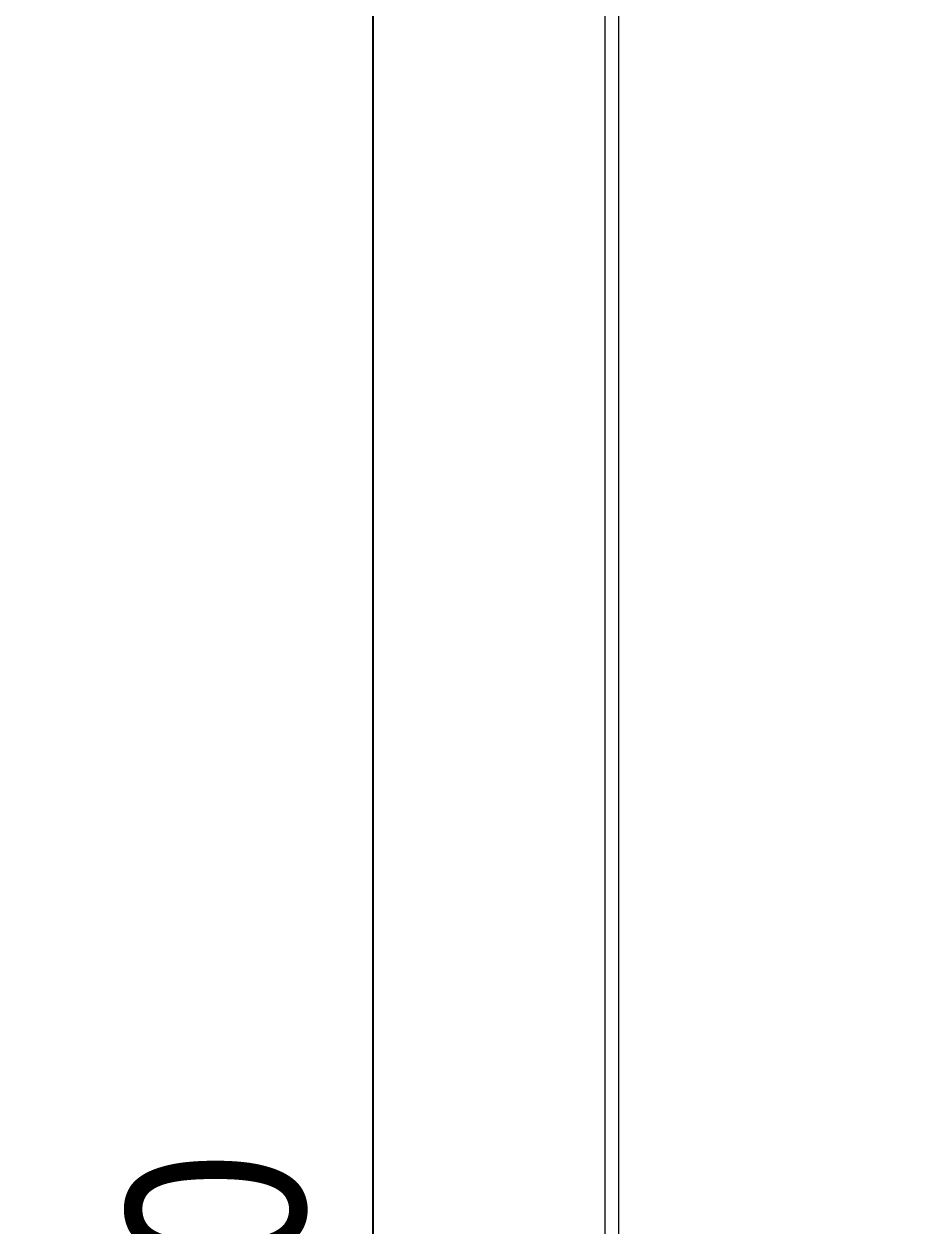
# Model space of a CAD drawing. Header units: inches. Extents: x 236662 to 497023, y -248575 to 81795.
# Drawn here: x 284144 to 284699, y -239228 to -238488 of the extents above; entities that cross this region are included whole.
import ezdxf

# ---------------------------------------------------------------- set-up
doc = ezdxf.new("R2010")
doc.units = ezdxf.units.IN
doc.header["$LTSCALE"] = 10
doc.header["$MEASUREMENT"] = 0
doc.layers.add('06. HP_THAY 1', color=134, linetype='Continuous', lineweight=15)
doc.layers.add('08. HP_DIM', color=118, linetype='Continuous')
doc.styles.add('text2', font='VHELVCN.TTF')
doc.dimstyles.new('AL-100 (1-50)', dxfattribs={"dimscale": 0.5, "dimtxt": 220, "dimasz": 150, "dimexe": 150, "dimexo": 150, "dimgap": 80, "dimtad": 1, "dimdec": 0, "dimzin": 9, "dimtxsty": 'text2', "dimblk": 'ARCHTICK', "dimcen": 1, "dimdle": 150, "dimclrd": 256, "dimclre": 256, "dimclrt": 7, "dimadec": 0, "dimazin": 0, "dimtfac": 1, "dimtdec": 0, "dimtix": 1, "dimtmove": 2, "dimatfit": 3, "dimldrblk": 'ARCHTICK', "dimfxl": 1, "dimtolj": 1, "dimtzin": 0, "dimlwd": -1, "dimlwe": -1, "dimarcsym": 0})

# ---------------------------------------------------------------- blocks, each defined once
blk = doc.blocks.new('_ArchTick')
at = {"color": 0, "linetype": 'ByBlock', "const_width": 0.15}
blk.add_lwpolyline([(-0.5, -0.5), (0.5, 0.5)], dxfattribs=at)
blk = doc.blocks.new('*D1273')
at = {"layer": '08. HP_DIM', "transparency": 16777216}
for p, q in [((284117.43, -240697.92), (284117.43, -237747.94)), ((284623.91, -237822.94), (284042.43, -237822.94)), ((284427.06, -240622.92), (284042.43, -240622.92))]:
    blk.add_line(p, q, dxfattribs=at)
at = {"layer": 'Defpoints', "color": 0, "transparency": 16777216}
for p in [(284117.43, -237822.94), (284698.91, -237822.94), (284502.06, -240622.92)]:
    blk.add_point(p, dxfattribs=at)
at = {"layer": '08. HP_DIM', "transparency": 16777216, "xscale": 75, "yscale": 75, "zscale": 75}
for p, rotation in [((284117.43, -237822.94), 90), ((284117.43, -240622.92), 270)]:
    blk.add_blockref('_ArchTick', p, dxfattribs=dict(at, rotation=rotation))
at = {"layer": '08. HP_DIM', "color": 7, "transparency": 16777216, "insert": (284021.26, -239222.93), "char_height": 110, "attachment_point": 5, "rotation": 90, "style": 'text2'}
blk.add_mtext('\\A1;2800', dxfattribs=at)
blk = doc.blocks.new('*D1275')
at = {"layer": '08. HP_DIM', "transparency": 16777216}
for p, q in [((284359.24, -240697.92), (284359.24, -237947.92)), ((284427.06, -238022.92), (284284.24, -238022.92)), ((284427.06, -240622.92), (284284.24, -240622.92))]:
    blk.add_line(p, q, dxfattribs=at)
at = {"layer": 'Defpoints', "color": 0, "transparency": 16777216}
for p in [(284359.24, -238022.92), (284502.06, -238022.92), (284502.06, -240622.92)]:
    blk.add_point(p, dxfattribs=at)
at = {"layer": '08. HP_DIM', "transparency": 16777216, "xscale": 75, "yscale": 75, "zscale": 75}
for p, rotation in [((284359.24, -238022.92), 90), ((284359.24, -240622.92), 270)]:
    blk.add_blockref('_ArchTick', p, dxfattribs=dict(at, rotation=rotation))
at = {"layer": '08. HP_DIM', "color": 7, "transparency": 16777216, "insert": (284263.07, -239322.92), "char_height": 110, "attachment_point": 5, "rotation": 90, "style": 'text2'}
blk.add_mtext('\\A1;2600', dxfattribs=at)

msp = doc.modelspace()

# ---------------------------------------------------------------- linework, layer by layer
at = {"layer": '06. HP_THAY 1'}
for p, q in [((284502.06, -238982.92), (284502.06, -238182.92)), ((284510.5, -240622.92), (284510.5, -238457.66)), ((284502.06, -239002.92), (284502.06, -238982.92)), ((284502.06, -239802.92), (284502.06, -239002.92))]:
    msp.add_line(p, q, dxfattribs=at)

# ---------------------------------------------------------------- dimensions: what is measured, and where the dimension line sits
at = {"layer": '08. HP_DIM'}
for base, p2, picture, middle in [((284117.43, -237822.94), (284698.91, -237822.94), '*D1273', (284021.26, -239222.93)), ((284359.24, -238022.92), (284502.06, -238022.92), '*D1275', (284263.07, -239322.92))]:
    dim = msp.add_linear_dim(base=base, p1=(284502.06, -240622.92), p2=p2, angle=90, dimstyle='AL-100 (1-50)', dxfattribs=at)
    dim.commit()
    dim.dimension.update_dxf_attribs({"geometry": picture, "text_midpoint": middle})

doc.saveas('drawing.dxf')
